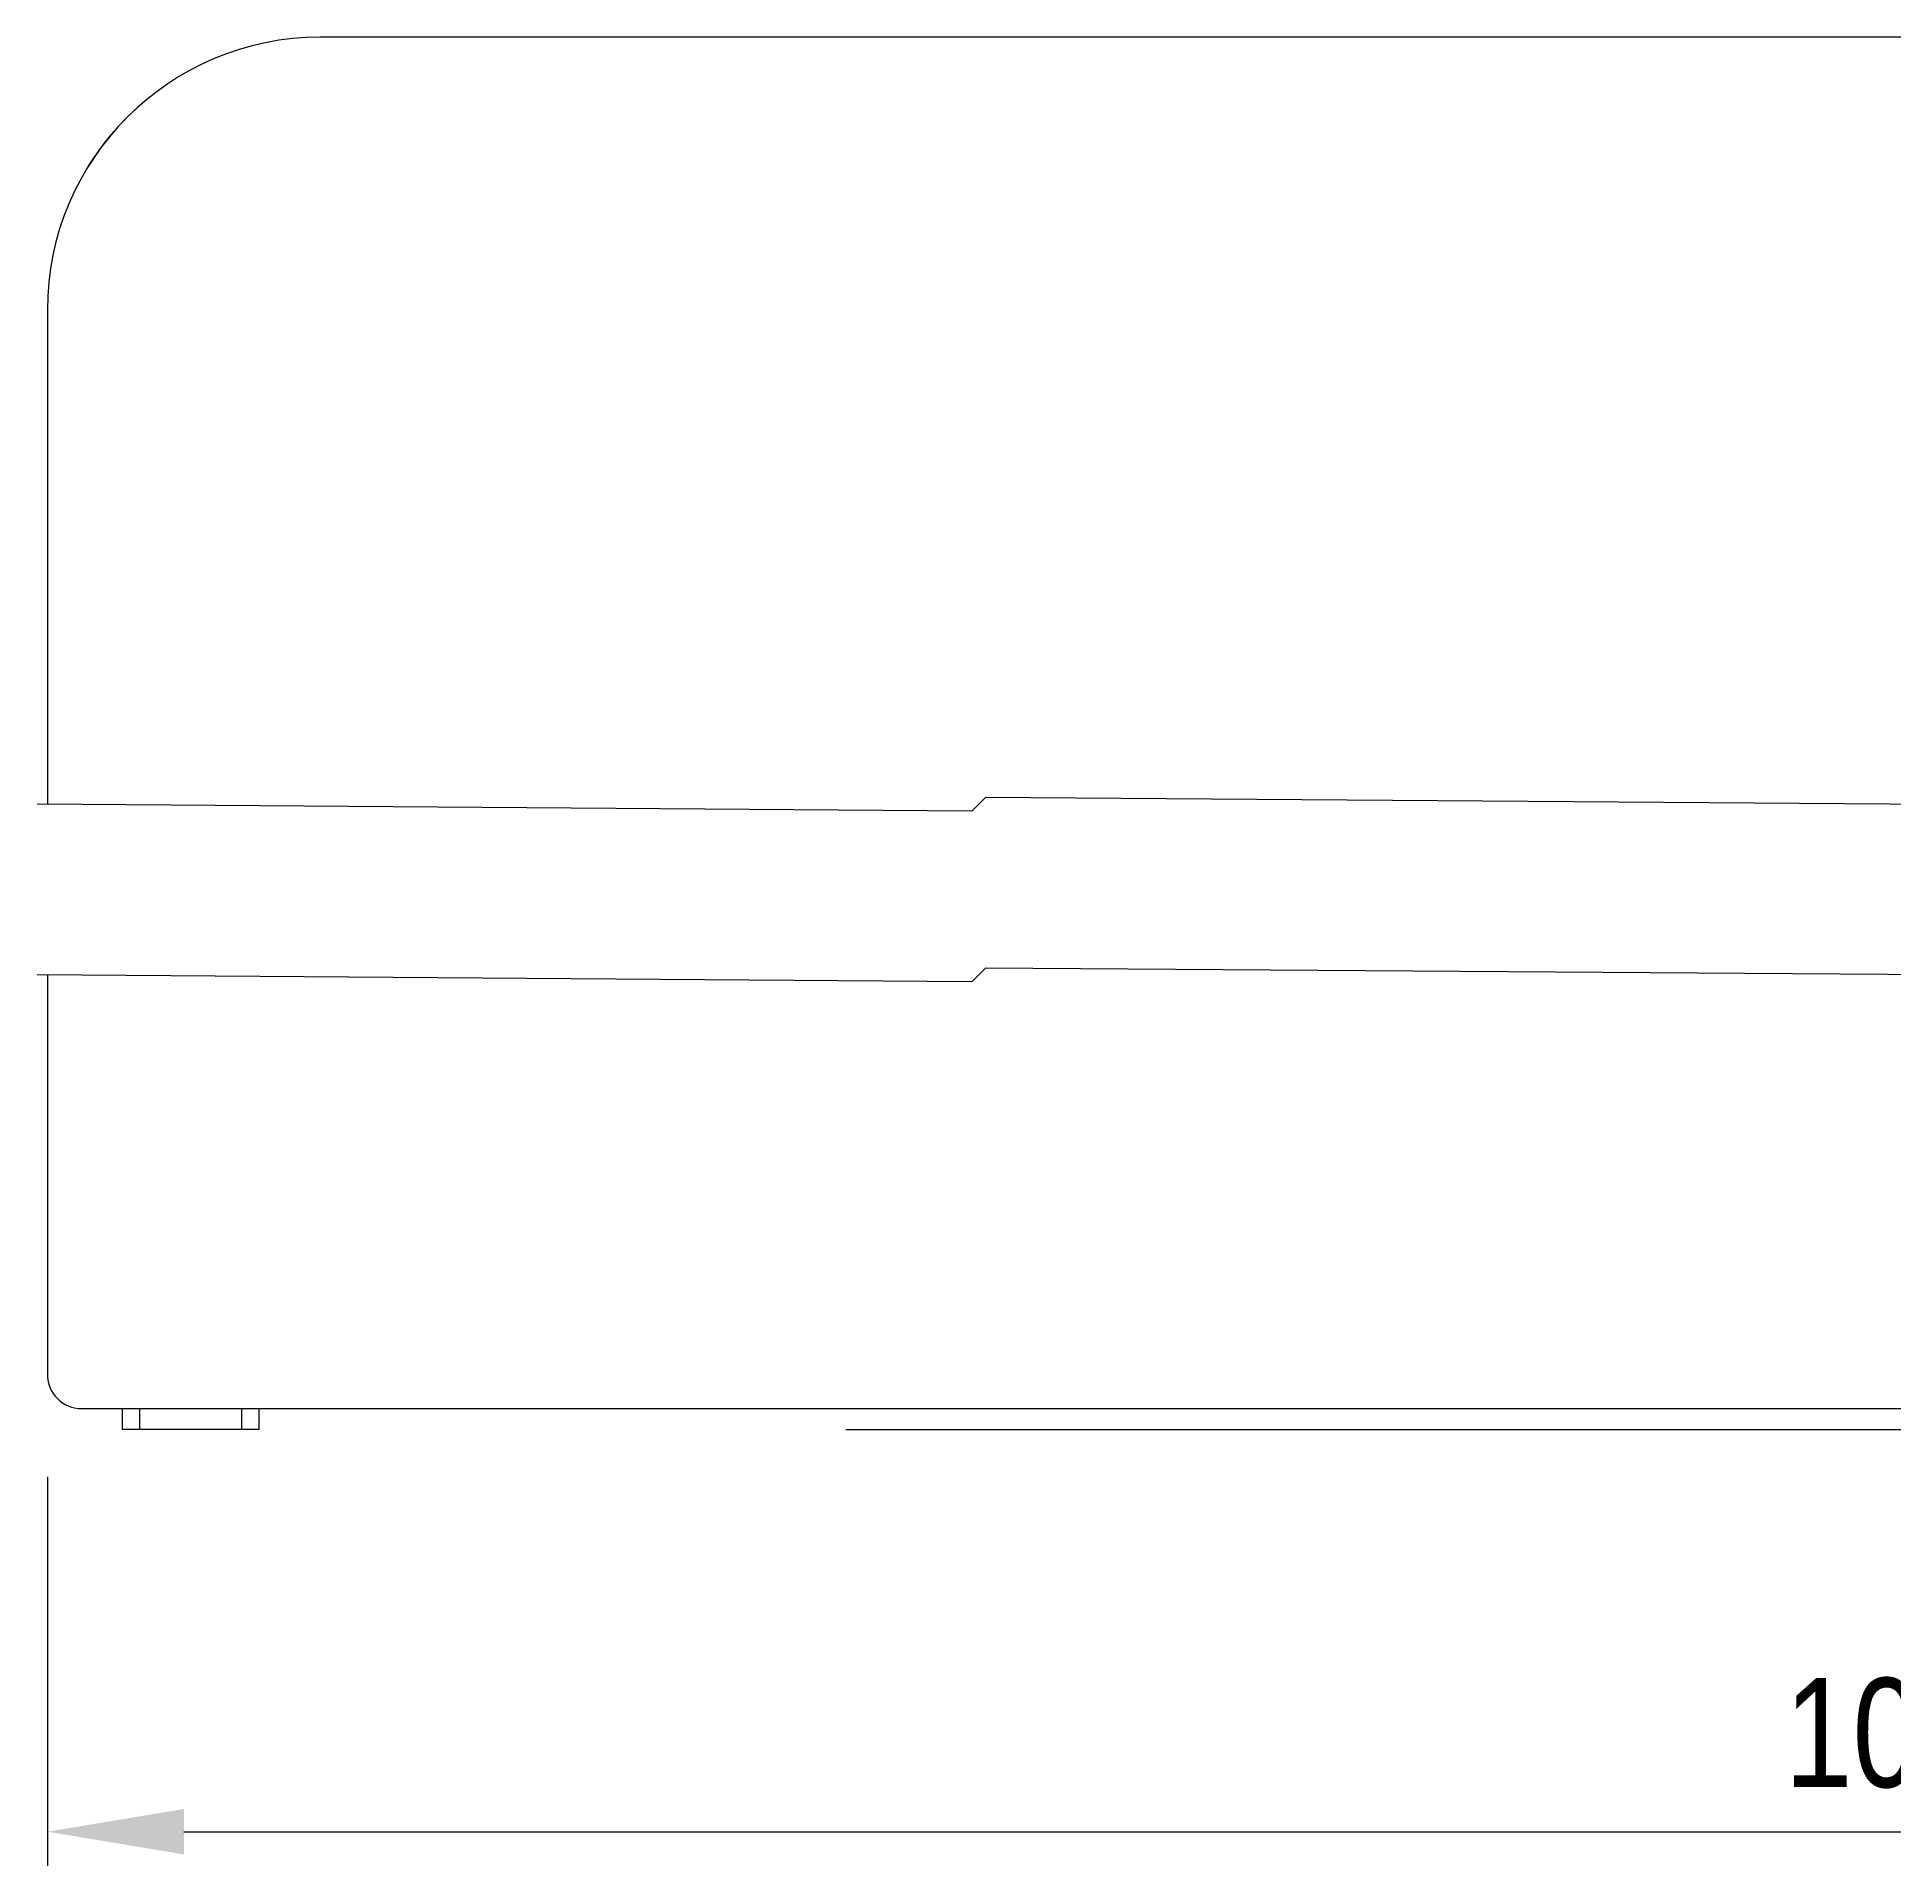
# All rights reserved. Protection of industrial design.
# Model space of a CAD drawing. Header units: millimetres. Extents: x 11004 to 16944, y 3285 to 7490.
# Drawn here: x 11775 to 12319, y 5883 to 6419 of the extents above; entities that cross this region are included whole.
import ezdxf

# ---------------------------------------------------------------- set-up
doc = ezdxf.new("R2010")
doc.units = ezdxf.units.MM
doc.header["$LTSCALE"] = 0.3
doc.styles.add('SEACAD_Arial', font='arial.ttf', dxfattribs={"width": 0.8})
doc.dimstyles.new('ISO-25', dxfattribs={"dimtxt": 1.6, "dimasz": 2, "dimexe": 0.5, "dimexo": 1.5, "dimtad": 1, "dimdec": 0, "dimtxsty": 'SEACAD_Arial', "dimcen": 2, "dimadec": 0, "dimazin": 0, "dimtfac": 1, "dimtdec": 0, "dimtmove": 0, "dimatfit": 3, "dimfxl": 1, "dimarcsym": 0})

# ---------------------------------------------------------------- blocks, each defined once
blk = doc.blocks.new('*D135')
at = {"color": 0, "lineweight": -2, "transparency": 16777216}
for p, q in [((11777.88, 5996.56), (11777.88, 5882.53)), ((12875.91, 5996.56), (12875.91, 5882.53)), ((11817.88, 5892.53), (12835.91, 5892.53))]:
    blk.add_line(p, q, dxfattribs=at)
at = {"color": 0, "transparency": 16777216}
for points in [[(11817.88, 5899.2), (11817.88, 5885.86), (11777.88, 5892.53)], [(12835.91, 5899.2), (12835.91, 5885.86), (12875.91, 5892.53)]]:
    blk.add_solid(points, dxfattribs=at)
at = {"layer": 'Defpoints', "color": 0, "transparency": 16777216}
for p in [(11777.88, 6026.56), (12875.91, 6026.56), (12875.91, 5892.53)]:
    blk.add_point(p, dxfattribs=at)
at = {"color": 0, "transparency": 16777216, "insert": (12326.9, 5921.37), "char_height": 32, "attachment_point": 5, "style": 'SEACAD_Arial'}
blk.add_mtext('1098', dxfattribs=at)

msp = doc.modelspace()

# ---------------------------------------------------------------- linework, layer by layer
for p, q in [((12795.88, 6418.58), (11857.88, 6418.58)), ((11789.79, 6380.58), (11789.97, 6380.94)), ((11777.88, 6338.58), (11777.88, 6193.69)), ((12048.88, 6191.71), (11774.88, 6193.71)), ((12052.88, 6195.71), (12048.88, 6191.71)), ((12600.88, 6191.71), (12052.88, 6195.71)), ((12048.88, 6141.71), (11774.88, 6143.71)), ((11777.88, 6143.69), (11777.88, 6026.56)), ((12052.88, 6145.71), (12048.88, 6141.71)), ((12600.88, 6141.71), (12052.88, 6145.71)), ((11787.88, 6016.56), (12865.88, 6016.56)), ((11799.88, 6010.45), (11799.88, 6016.56)), ((11804.88, 6016.56), (11804.88, 6010.45)), ((11834.88, 6010.45), (11834.88, 6016.56)), ((11839.88, 6016.56), (11839.88, 6010.45)), ((11804.88, 6010.45), (11799.88, 6010.45)), ((11834.88, 6010.45), (11804.88, 6010.45)), ((11839.88, 6010.45), (11834.88, 6010.45))]:
    msp.add_line(p, q)
at = {"color": 7, "linetype": 'Continuous'}
msp.add_line((12011.91, 6010.45), (12963.91, 6010.45), dxfattribs=at)
for centre, radius, start, end in [((11857.88, 6338.58), 80, 90, 180), ((11857.77, 6338.48), 80, 131.9936, 147.9454), ((11787.88, 6026.56), 10, 180.0003, 269.9999)]:
    msp.add_arc(centre, radius, start, end)

# ---------------------------------------------------------------- dimensions: what is measured, and where the dimension line sits
dim = msp.add_linear_dim(base=(12875.91, 5892.53), p1=(11777.88, 6026.56), p2=(12875.91, 6026.56), dimstyle='ISO-25')
dim.commit()
dim.dimension.update_dxf_attribs({"geometry": '*D135', "text_midpoint": (12326.9, 5921.37)})

doc.saveas('drawing.dxf')
